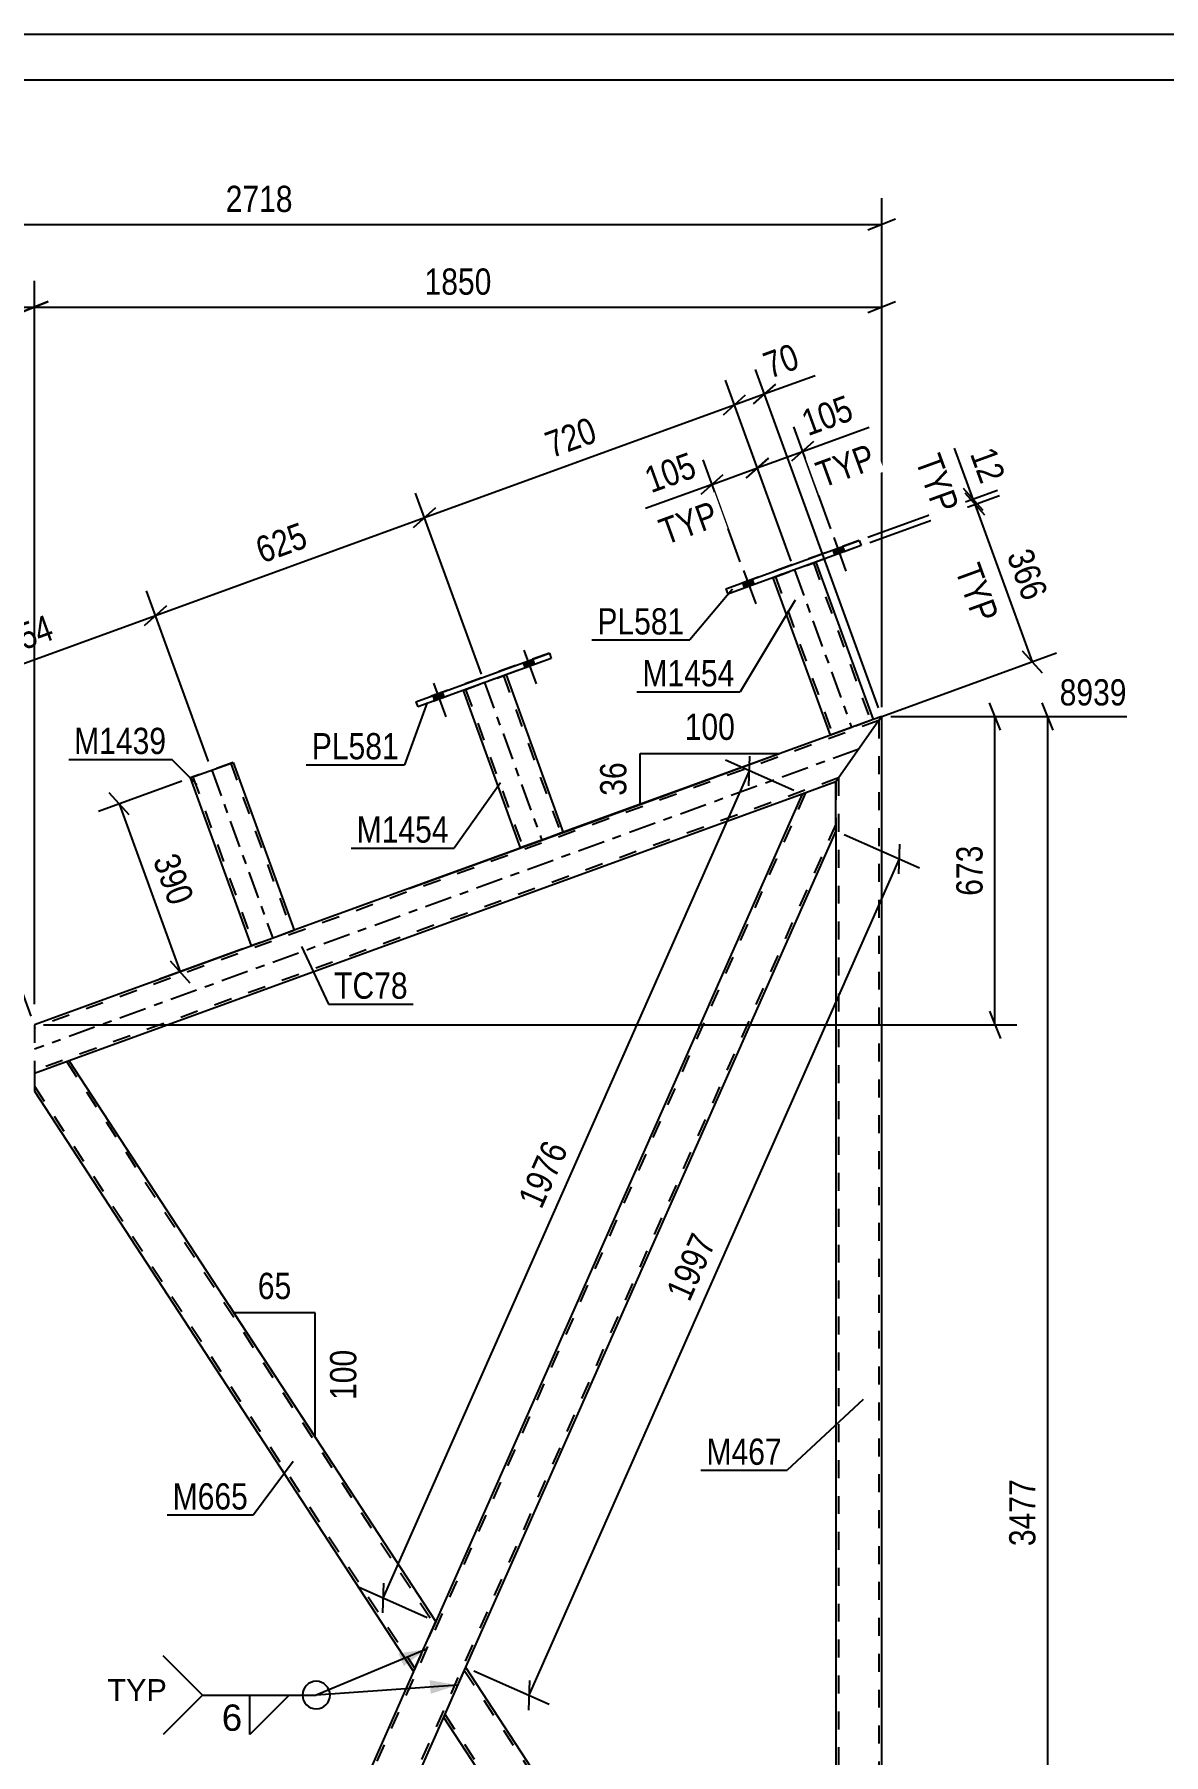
# Model space of a CAD drawing. Header units: millimetres. Extents: x 0 to 841, y 0 to 594.
# Drawn here: x 283.9 to 407.1, y 406.2 to 594 of the extents above; entities that cross this region are included whole.
import ezdxf

# ---------------------------------------------------------------- set-up
doc = ezdxf.new("R2010")
doc.units = ezdxf.units.MM
doc.linetypes.add('DXK_LINE_DOT2', pattern=[3.9198, 1.9599, -1.9599])
doc.linetypes.add('DXK_LINE_DOT3', pattern=[5.9187, 2.979, -0.9799, 0.9799, -0.9799])
doc.styles.add('Arial', font='ARIAL.TTF', dxfattribs={"height": 0.2})
doc.styles.add('Arial Narrow', font='ARIALN.TTF', dxfattribs={"height": 0.2})

# ---------------------------------------------------------------- blocks, each defined once
blk = doc.blocks.new('Unknown-682043673-6781')
at = {"color": 5, "linetype": 'Continuous'}
for p, q in [((841, 594), (0, 594)), ((836, 589), (5, 589))]:
    blk.add_line(p, q, dxfattribs=at)
blk = doc.blocks.new('Part-682043673-1255 - 1164')
at = {"color": 2, "linetype": 'Continuous'}
for p, q in [((330.93, 415.73), (328.51, 410.28)), ((330.93, 415.73), (371.36, 353.84)), ((328.51, 410.28), (368.06, 349.75)), ((371.36, 353.84), (371.36, 351.24))]:
    blk.add_line(p, q, dxfattribs=at)
at = {"color": 7, "linetype": 'DXK_LINE_DOT2'}
for p, q in [((330.78, 415.4), (371.36, 353.29)), ((328.66, 410.6), (368.35, 349.86)), ((371.36, 353.29), (371.36, 352.75)), ((371.01, 351.6), (370.72, 351.32)), ((370.72, 351.32), (371.15, 350.88)), ((371.36, 351.24), (371.01, 351.6)), ((371.15, 350.88), (368.06, 349.75))]:
    blk.add_line(p, q, dxfattribs=at)
blk = doc.blocks.new('Part-682043673-1252 - 1164')
at = {"color": 7, "linetype": 'DXK_LINE_DOT2'}
for p, q in [((376.06, 519.1), (283.86, 485.54)), ((375.43, 519.19), (373.11, 518.34)), ((376.18, 519.28), (376.36, 519.53)), ((371.66, 512.81), (283.86, 480.86)), ((371.36, 512.39), (367.66, 511.04)), ((341.6, 506.88), (339.28, 506.03)), ((312.23, 496.19), (308.1, 494.68)), ((283.86, 485.86), (283.86, 480.54)), ((287.67, 481.93), (283.86, 480.54))]:
    blk.add_line(p, q, dxfattribs=at)
at = {"color": 2, "linetype": 'Continuous'}
for p, q in [((375.76, 518.67), (371.36, 512.39)), ((376.36, 519.53), (375.43, 519.19)), ((376.18, 519.28), (375.76, 518.67)), ((376.36, 519.53), (376.18, 519.28)), ((373.11, 518.34), (341.6, 506.88)), ((367.66, 511.04), (287.67, 481.93)), ((339.28, 506.03), (312.23, 496.19)), ((308.1, 494.68), (283.86, 485.86))]:
    blk.add_line(p, q, dxfattribs=at)
at = {"color": 7, "linetype": 'DXK_LINE_DOT3'}
blk.add_line((373.86, 515.96), (283.86, 483.2), dxfattribs=at)
blk = doc.blocks.new('Part-682043673-1257 - 1164')
at = {"color": 7, "linetype": 'DXK_LINE_DOT2'}
for p, q in [((368.05, 511.18), (283.86, 321.03)), ((371.36, 507.78), (288.58, 320.82)), ((327.67, 420.71), (325.25, 415.27)), ((330.93, 415.73), (328.51, 410.28))]:
    blk.add_line(p, q, dxfattribs=at)
at = {"color": 2, "linetype": 'Continuous'}
for p, q in [((367.66, 511.04), (327.67, 420.71)), ((371.36, 512.39), (367.66, 511.04)), ((371.36, 507.04), (371.36, 512.39)), ((371.36, 507.04), (330.93, 415.73)), ((325.25, 415.27), (283.86, 321.77)), ((328.51, 410.28), (288.97, 320.96))]:
    blk.add_line(p, q, dxfattribs=at)
blk = doc.blocks.new('Bolt-682043673-49512 - 1164')
at = {"linetype": 'Continuous'}
for points in [[(372.07, 538.08), (371.04, 537.7), (371.25, 537.14), (372.28, 537.52)], [(362.21, 534.49), (361.17, 534.11), (361.38, 533.55), (362.41, 533.93)]]:
    blk.add_hatch(color=1, dxfattribs=at).paths.add_polyline_path(points)
at = {"color": 1, "linetype": 'Continuous'}
for p, q in [((371.13, 539.07), (372.46, 535.4)), ((371.04, 537.7), (371.25, 537.14)), ((372.07, 538.08), (372.28, 537.52)), ((361.26, 535.48), (362.6, 531.81)), ((361.17, 534.11), (361.38, 533.55)), ((362.21, 534.49), (362.41, 533.93))]:
    blk.add_line(p, q, dxfattribs=at)
blk = doc.blocks.new('Part-682043673-1286 - 1164')
at = {"color": 2, "linetype": 'Continuous'}
for p, q in [((287.67, 481.93), (283.86, 480.54)), ((327.67, 420.71), (287.67, 481.93)), ((283.86, 478.63), (325.25, 415.27)), ((325.25, 415.27), (327.67, 420.71))]:
    blk.add_line(p, q, dxfattribs=at)
at = {"color": 7, "linetype": 'DXK_LINE_DOT2'}
for p, q in [((287.39, 481.82), (327.52, 420.39)), ((283.86, 480.54), (283.86, 478.63)), ((283.86, 479.18), (325.4, 415.59))]:
    blk.add_line(p, q, dxfattribs=at)
blk = doc.blocks.new('Part-682043673-1317 - 1164')
at = {"color": 2, "linetype": 'Continuous'}
for p, q in [((375.76, 518.67), (371.36, 512.39)), ((376.36, 519.53), (375.76, 518.67)), ((376.36, 346.04), (376.36, 519.53)), ((371.36, 507.04), (371.36, 353.84))]:
    blk.add_line(p, q, dxfattribs=at)
at = {"color": 7, "linetype": 'DXK_LINE_DOT2'}
for p, q in [((376.06, 519.1), (376.06, 346.35)), ((376.18, 519.28), (376.36, 519.53)), ((371.66, 512.81), (371.66, 350.93)), ((371.36, 512.39), (371.36, 507.04)), ((371.36, 353.84), (371.36, 351.24)), ((371.36, 351.24), (376.36, 346.04))]:
    blk.add_line(p, q, dxfattribs=at)
blk = doc.blocks.new('Part-682043673-49505 - 1164')
at = {"color": 2, "linetype": 'Continuous'}
for p, q in [((325.51, 521.13), (340.08, 526.44)), ((340.08, 526.44), (340.08, 526.44)), ((340.08, 526.44), (340.28, 525.87)), ((340.28, 525.87), (325.72, 520.57)), ((325.51, 521.13), (325.51, 521.13)), ((325.51, 521.13), (325.72, 520.57))]:
    blk.add_line(p, q, dxfattribs=at)
at = {"color": 7, "linetype": 'DXK_LINE_DOT2'}
for p, q in [((340.08, 526.44), (325.51, 521.13)), ((340.28, 525.87), (325.72, 520.57))]:
    blk.add_line(p, q, dxfattribs=at)
blk = doc.blocks.new('Part-682043673-49504 - 1164')
at = {"color": 7, "linetype": 'DXK_LINE_DOT2'}
for p, q in [((330.65, 522.37), (335.35, 524.08)), ((335.35, 524.08), (330.65, 522.37)), ((335.35, 524.08), (335.35, 524.08)), ((330.65, 522.37), (330.65, 522.37)), ((330.65, 522.37), (330.65, 522.37)), ((330.65, 522.37), (330.65, 522.37)), ((330.93, 522.47), (330.93, 522.47)), ((330.93, 522.47), (337.18, 505.27)), ((335.07, 523.97), (335.07, 523.97)), ((335.07, 523.97), (341.32, 506.77)), ((341.6, 506.87), (336.9, 505.17)), ((341.29, 506.76), (341.25, 506.75)), ((336.9, 505.17), (336.9, 505.17))]:
    blk.add_line(p, q, dxfattribs=at)
at = {"color": 2, "linetype": 'Continuous'}
for p, q in [((335.35, 524.08), (341.6, 506.87)), ((330.65, 522.37), (336.9, 505.17)), ((341.6, 506.87), (336.9, 505.17))]:
    blk.add_line(p, q, dxfattribs=at)
at = {"color": 7, "linetype": 'DXK_LINE_DOT3'}
blk.add_line((333, 523.22), (339.25, 506.02), dxfattribs=at)
blk = doc.blocks.new('Part-682043673-49506 - 1164')
at = {"color": 7, "linetype": 'DXK_LINE_DOT2'}
for p, q in [((364.48, 534.68), (369.18, 536.39)), ((369.18, 536.39), (364.48, 534.68)), ((368.9, 536.29), (368.9, 536.29)), ((368.9, 536.29), (375.14, 519.08)), ((369.18, 536.39), (369.18, 536.39)), ((364.48, 534.68), (364.48, 534.68)), ((364.48, 534.68), (364.48, 534.68)), ((364.48, 534.68), (364.48, 534.68)), ((364.76, 534.78), (364.76, 534.78)), ((364.76, 534.78), (371.01, 517.58)), ((375.43, 519.19), (370.73, 517.48)), ((375.12, 519.08), (375.08, 519.06)), ((370.73, 517.48), (370.73, 517.48))]:
    blk.add_line(p, q, dxfattribs=at)
at = {"color": 7, "linetype": 'DXK_LINE_DOT3'}
blk.add_line((366.83, 535.54), (373.08, 518.33), dxfattribs=at)
at = {"color": 2, "linetype": 'Continuous'}
for p, q in [((369.18, 536.39), (375.43, 519.19)), ((364.48, 534.68), (370.73, 517.48)), ((375.43, 519.19), (370.73, 517.48))]:
    blk.add_line(p, q, dxfattribs=at)
blk = doc.blocks.new('Part-682043673-49507 - 1164')
at = {"color": 2, "linetype": 'Continuous'}
for p, q in [((359.34, 533.45), (373.91, 538.75)), ((374.11, 538.18), (359.55, 532.88)), ((373.91, 538.75), (373.91, 538.75)), ((373.91, 538.75), (374.11, 538.18)), ((359.34, 533.45), (359.34, 533.45)), ((359.34, 533.45), (359.55, 532.88))]:
    blk.add_line(p, q, dxfattribs=at)
at = {"color": 7, "linetype": 'DXK_LINE_DOT2'}
for p, q in [((373.91, 538.75), (359.34, 533.45)), ((374.11, 538.18), (359.55, 532.88))]:
    blk.add_line(p, q, dxfattribs=at)
blk = doc.blocks.new('Part-682043673-49508 - 1164')
at = {"color": 2, "linetype": 'Continuous'}
for p, q in [((300.87, 512.81), (305.57, 514.51)), ((300.87, 512.81), (300.87, 512.81)), ((300.87, 512.81), (307.53, 494.48)), ((305.57, 514.51), (305.57, 514.51)), ((305.57, 514.51), (312.23, 496.19)), ((307.53, 494.48), (312.23, 496.19))]:
    blk.add_line(p, q, dxfattribs=at)
at = {"color": 7, "linetype": 'DXK_LINE_DOT2'}
for p, q in [((305.57, 514.51), (300.87, 512.81)), ((301.16, 512.91), (301.16, 512.91)), ((301.16, 512.91), (307.81, 494.58)), ((305.29, 514.41), (305.29, 514.41)), ((305.29, 514.41), (311.95, 496.08)), ((312.23, 496.19), (307.53, 494.48)), ((311.93, 496.08), (311.88, 496.06))]:
    blk.add_line(p, q, dxfattribs=at)
at = {"color": 7, "linetype": 'DXK_LINE_DOT3'}
blk.add_line((303.22, 513.66), (309.88, 495.33), dxfattribs=at)
blk = doc.blocks.new('Bolt-682043673-49509 - 1164')
at = {"linetype": 'Continuous'}
for points in [[(338.25, 525.77), (337.21, 525.39), (337.42, 524.83), (338.45, 525.2)], [(328.38, 522.18), (327.35, 521.8), (327.55, 521.24), (328.58, 521.61)]]:
    blk.add_hatch(color=1, dxfattribs=at).paths.add_polyline_path(points)
at = {"color": 1, "linetype": 'Continuous'}
for p, q in [((337.3, 526.75), (338.64, 523.09)), ((337.21, 525.39), (337.42, 524.83)), ((338.25, 525.77), (338.45, 525.2)), ((327.44, 523.16), (328.77, 519.5)), ((328.38, 522.18), (328.58, 521.61)), ((327.35, 521.8), (327.55, 521.24))]:
    blk.add_line(p, q, dxfattribs=at)
blk = doc.blocks.new('Bolt-682043673-49510 - 1164')
at = {"linetype": 'Continuous'}
for points in [[(338.25, 525.77), (337.21, 525.39), (337.42, 524.83), (338.45, 525.2)], [(328.38, 522.18), (327.35, 521.8), (327.55, 521.24), (328.58, 521.61)]]:
    blk.add_hatch(color=1, dxfattribs=at).paths.add_polyline_path(points)
at = {"color": 1, "linetype": 'Continuous'}
for p, q in [((337.3, 526.75), (338.64, 523.09)), ((337.21, 525.39), (337.42, 524.83)), ((338.25, 525.77), (338.45, 525.2)), ((327.44, 523.16), (328.77, 519.5)), ((328.38, 522.18), (328.58, 521.61)), ((327.35, 521.8), (327.55, 521.24))]:
    blk.add_line(p, q, dxfattribs=at)
blk = doc.blocks.new('Bolt-682043673-49511 - 1164')
at = {"linetype": 'Continuous'}
for points in [[(372.07, 538.08), (371.04, 537.7), (371.25, 537.14), (372.28, 537.52)], [(362.21, 534.49), (361.17, 534.11), (361.38, 533.55), (362.41, 533.93)]]:
    blk.add_hatch(color=1, dxfattribs=at).paths.add_polyline_path(points)
at = {"color": 1, "linetype": 'Continuous'}
for p, q in [((371.13, 539.07), (372.46, 535.4)), ((371.04, 537.7), (371.25, 537.14)), ((372.07, 538.08), (372.28, 537.52)), ((361.26, 535.48), (362.6, 531.81)), ((361.17, 534.11), (361.38, 533.55)), ((362.21, 534.49), (362.41, 533.93))]:
    blk.add_line(p, q, dxfattribs=at)
blk = doc.blocks.new('StraightDimension-682043673-53790 - 1164')
at = {"color": 7, "linetype": 'Continuous'}
for p, q in [((295.87, 529.47), (298.28, 531.62)), ((302.88, 514.6), (296.1, 533.23)), ((271.04, 521.07), (297.08, 530.55)), ((272.25, 522.15), (269.84, 519.99)), ((283.52, 486.8), (270.07, 523.75))]:
    blk.add_line(p, q, dxfattribs=at)
at = {"color": 0}
blk.add_wipeout([(286.94, 527.66), (285.51, 531.6), (279.23, 529.32), (280.66, 525.37)], dxfattribs=at)
at = {"color": 3, "style": 'Arial Narrow'}
blk.add_text('554', height=2.863, rotation=20.002, dxfattribs=at).set_placement((281.02, 526.14))
blk = doc.blocks.new('StraightDimension-682043673-53788 - 1164')
at = {"color": 7, "linetype": 'Continuous'}
for p, q in [((366.49, 536.47), (359.3, 556.23)), ((359.07, 552.47), (361.48, 554.63)), ((326.44, 541.24), (360.27, 553.55)), ((332.66, 524.16), (325.47, 543.91)), ((327.65, 542.31), (325.24, 540.16))]:
    blk.add_line(p, q, dxfattribs=at)
at = {"color": 0}
blk.add_wipeout([(346.24, 549.24), (344.81, 553.19), (338.52, 550.9), (339.96, 546.95)], dxfattribs=at)
at = {"color": 3, "style": 'Arial Narrow'}
blk.add_text('720', height=2.863, rotation=20.002, dxfattribs=at).set_placement((340.32, 547.72))
blk = doc.blocks.new('StraightDimension-682043673-41443 - 1164')
at = {"color": 7, "linetype": 'Continuous'}
for p, q in [((395.09, 518.03), (393.89, 521.03)), ((377.36, 519.53), (403.11, 519.53)), ((394.49, 345.67), (394.49, 519.53)), ((377.15, 345.67), (403.11, 345.67)), ((393.89, 347.17), (395.09, 344.17))]:
    blk.add_line(p, q, dxfattribs=at)
at = {"color": 0, "linetype": 'Continuous'}
blk.add_wipeout([(403.71, 520.13), (403.71, 524.33), (395.19, 524.33), (395.19, 520.13)], dxfattribs=at)
at = {"color": 0}
blk.add_wipeout([(393.74, 436.86), (389.54, 436.86), (389.54, 428.34), (393.74, 428.34)], dxfattribs=at)
at = {"color": 3, "linetype": 'Continuous', "style": 'Arial Narrow'}
blk.add_text('8939', height=2.863, dxfattribs=at).set_placement((395.79, 520.73))
at = {"color": 3, "style": 'Arial Narrow'}
blk.add_text('3477', height=2.863, rotation=90.0002, dxfattribs=at).set_placement((393.14, 428.94))
blk = doc.blocks.new('StraightDimension-682043673-41262 - 1164')
at = {"color": 7, "linetype": 'Continuous'}
for p, q in [((389.32, 518.03), (388.12, 521.03)), ((377.36, 519.53), (391.12, 519.53)), ((388.72, 485.86), (388.72, 519.53)), ((388.12, 487.36), (389.32, 484.36)), ((284.86, 485.86), (391.12, 485.86))]:
    blk.add_line(p, q, dxfattribs=at)
at = {"color": 0}
blk.add_wipeout([(387.97, 506.04), (383.77, 506.04), (383.77, 499.35), (387.97, 499.35)], dxfattribs=at)
at = {"color": 3, "style": 'Arial Narrow'}
blk.add_text('673', height=2.863, rotation=90.0002, dxfattribs=at).set_placement((387.37, 499.95))
blk = doc.blocks.new('StraightDimension-682043673-41288 - 1164')
at = {"color": 7, "linetype": 'Continuous'}
for p, q in [((366.75, 511.45), (359.3, 514.74)), ((361.85, 511.97), (361.97, 515.2)), ((321.92, 423.26), (361.91, 513.59)), ((321.97, 424.88), (321.86, 421.65)), ((326.75, 421.12), (319.31, 424.41))]:
    blk.add_line(p, q, dxfattribs=at)
at = {"color": 0}
blk.add_wipeout([(342.95, 472.62), (339.11, 474.32), (335.66, 466.54), (339.5, 464.84)], dxfattribs=at)
at = {"color": 3, "style": 'Arial Narrow'}
blk.add_text('1976', height=2.863, rotation=66.1193, dxfattribs=at).set_placement((339.2, 465.63))
blk = doc.blocks.new('StraightDimension-682043673-41311 - 1164')
at = {"color": 7, "linetype": 'Continuous'}
for p, q in [((372.27, 506.63), (380.49, 503)), ((378.24, 502.35), (378.35, 505.58)), ((337.86, 412.65), (378.29, 503.97)), ((331.84, 415.32), (340.06, 411.68)), ((337.92, 414.27), (337.81, 411.04))]:
    blk.add_line(p, q, dxfattribs=at)
at = {"color": 0}
blk.add_wipeout([(359.12, 462.51), (355.28, 464.21), (351.83, 456.42), (355.67, 454.72)], dxfattribs=at)
at = {"color": 3, "style": 'Arial Narrow'}
blk.add_text('1997', height=2.863, rotation=66.1193, dxfattribs=at).set_placement((355.36, 455.51))
blk = doc.blocks.new('AngleDimension-682043673-41332 - 1164')
at = {"color": 7, "linetype": 'Continuous'}
for p, q in [((305.16, 455.17), (305.64, 454.42)), ((314.5, 454.42), (305.64, 454.42)), ((314.5, 440.86), (305.64, 454.42)), ((314.5, 440.86), (314.5, 454.42))]:
    blk.add_line(p, q, dxfattribs=at)
at = {"color": 0}
for points in [[(312.5, 455.32), (312.5, 459.52), (307.65, 459.52), (307.65, 455.32)], [(319.6, 450.99), (315.4, 450.99), (315.4, 444.3), (319.6, 444.3)]]:
    blk.add_wipeout(points, dxfattribs=at)
at = {"color": 3, "style": 'Arial Narrow'}
blk.add_text('65', height=2.863, dxfattribs=at).set_placement((308.25, 455.92))
blk.add_text('100', height=2.863, rotation=90.0002, dxfattribs=at).set_placement((319, 444.9))
blk = doc.blocks.new('AngleDimension-682043673-41391 - 1164')
at = {"color": 7, "linetype": 'Continuous'}
for p, q in [((349.98, 515.47), (365.21, 515.47)), ((349.98, 509.93), (365.21, 515.47)), ((349.98, 509.93), (349.98, 515.47)), ((324.77, 500.75), (349.98, 509.93))]:
    blk.add_line(p, q, dxfattribs=at)
at = {"color": 0}
for points in [[(360.94, 516.37), (360.94, 520.57), (354.25, 520.57), (354.25, 516.37)], [(349.08, 515.13), (344.88, 515.13), (344.88, 510.27), (349.08, 510.27)]]:
    blk.add_wipeout(points, dxfattribs=at)
at = {"color": 3, "style": 'Arial Narrow'}
blk.add_text('100', height=2.863, dxfattribs=at).set_placement((354.85, 516.97))
blk.add_text('36', height=2.863, rotation=90.0002, dxfattribs=at).set_placement((348.48, 510.87))
blk = doc.blocks.new('StraightDimension-682043673-47209 - 1164')
at = {"color": 7, "linetype": 'Continuous'}
for p, q in [((240.44, 493.56), (240.44, 576.11)), ((376.36, 520.53), (376.36, 576.11)), ((241.94, 573.86), (238.94, 572.66)), ((240.44, 573.26), (376.36, 573.26)), ((374.86, 572.66), (377.86, 573.86))]:
    blk.add_line(p, q, dxfattribs=at)
at = {"color": 0}
blk.add_wipeout([(312.65, 574.01), (312.65, 578.21), (304.14, 578.21), (304.14, 574.01)], dxfattribs=at)
at = {"color": 3, "style": 'Arial Narrow'}
blk.add_text('2718', height=2.863, dxfattribs=at).set_placement((304.74, 574.61))
blk = doc.blocks.new('StraightDimension-682043673-49197 - 1164')
at = {"color": 7, "linetype": 'Continuous'}
for p, q in [((283.86, 488.11), (283.86, 567.08)), ((376.36, 520.53), (376.36, 567.08)), ((285.36, 564.83), (282.36, 563.63)), ((283.86, 564.23), (376.36, 564.23)), ((374.86, 563.63), (377.86, 564.83))]:
    blk.add_line(p, q, dxfattribs=at)
at = {"color": 0}
blk.add_wipeout([(334.36, 564.98), (334.36, 569.18), (325.85, 569.18), (325.85, 564.98)], dxfattribs=at)
at = {"color": 3, "style": 'Arial Narrow'}
blk.add_text('1850', height=2.863, dxfattribs=at).set_placement((326.45, 565.58))
blk = doc.blocks.new('StraightDimension-682043673-49198 - 1164')
at = {"color": 7, "linetype": 'Continuous'}
for p, q in [((258.86, 488.11), (258.86, 567.08)), ((283.86, 488.11), (283.86, 567.08)), ((260.36, 564.83), (257.36, 563.63)), ((258.86, 564.23), (283.86, 564.23)), ((282.36, 563.63), (285.36, 564.83))]:
    blk.add_line(p, q, dxfattribs=at)
at = {"color": 0}
blk.add_wipeout([(274.7, 564.98), (274.7, 569.18), (268.02, 569.18), (268.02, 564.98)], dxfattribs=at)
at = {"color": 3, "style": 'Arial Narrow'}
blk.add_text('500', height=2.863, dxfattribs=at).set_placement((268.62, 565.58))
blk = doc.blocks.new('StraightDimension-682043673-53698 - 1164')
at = {"color": 7, "linetype": 'Continuous'}
for p, q in [((299.94, 512.47), (290.85, 509.17)), ((294.19, 508.78), (292.03, 511.19)), ((293.11, 509.99), (299.77, 491.66)), ((306.6, 494.14), (297.51, 490.84)), ((298.69, 492.86), (300.84, 490.45))]:
    blk.add_line(p, q, dxfattribs=at)
at = {"color": 0}
blk.add_wipeout([(298.28, 497.94), (302.23, 499.37), (299.95, 505.65), (296, 504.22)], dxfattribs=at)
at = {"color": 3, "style": 'Arial Narrow'}
blk.add_text('390', height=2.863, rotation=-70.0384, dxfattribs=at).set_placement((296.77, 503.86))
blk = doc.blocks.new('StraightDimension-682043673-53787 - 1164')
at = {"color": 7, "linetype": 'Continuous'}
for p, q in [((366.49, 536.47), (359.3, 556.23)), ((376.01, 520.47), (362.57, 557.42)), ((359.07, 552.47), (361.48, 554.63)), ((360.27, 553.55), (363.54, 554.74)), ((364.75, 555.81), (362.34, 553.66))]:
    blk.add_line(p, q, dxfattribs=at)
at = {"color": 0}
blk.add_wipeout([(368.34, 557.28), (366.9, 561.23), (362.34, 559.57), (363.78, 555.62)], dxfattribs=at)
at = {"color": 7, "linetype": 'Continuous'}
blk.add_line((363.54, 554.74), (369.09, 556.76), dxfattribs=at)
blk.add_line((363.54, 554.74), (369.09, 556.76), dxfattribs=at)
at = {"color": 3, "style": 'Arial Narrow'}
blk.add_text('70', height=2.863, rotation=20.002, dxfattribs=at).set_placement((364.14, 556.39))
blk = doc.blocks.new('StraightDimension-682043673-53789 - 1164')
at = {"color": 7, "linetype": 'Continuous'}
for p, q in [((332.66, 524.16), (325.47, 543.91)), ((297.08, 530.55), (326.44, 541.24)), ((325.24, 540.16), (327.65, 542.31)), ((298.28, 531.62), (295.87, 529.47)), ((302.88, 514.6), (296.1, 533.23))]:
    blk.add_line(p, q, dxfattribs=at)
at = {"color": 0}
blk.add_wipeout([(314.65, 537.74), (313.21, 541.69), (306.93, 539.4), (308.36, 535.45)], dxfattribs=at)
at = {"color": 3, "style": 'Arial Narrow'}
blk.add_text('625', height=2.863, rotation=20.002, dxfattribs=at).set_placement((308.72, 536.22))
blk = doc.blocks.new('StraightDimension-682043673-53845 - 1164')
at = {"color": 7, "linetype": 'Continuous'}
for p, q in [((375.05, 538.53), (389.21, 543.67)), ((387.61, 541.49), (385.46, 543.9)), ((386.53, 542.7), (392.78, 525.49)), ((376.37, 519.53), (395.46, 526.46)), ((391.71, 526.7), (393.86, 524.29))]:
    blk.add_line(p, q, dxfattribs=at)
at = {"color": 0}
blk.add_wipeout([(391.51, 531.21), (395.45, 532.64), (393.17, 538.92), (389.22, 537.49)], dxfattribs=at)
at = {"color": 0, "linetype": 'Continuous'}
blk.add_wipeout([(386.16, 528.78), (390.1, 530.21), (387.51, 537.35), (383.56, 535.91)], dxfattribs=at)
at = {"color": 3, "style": 'Arial Narrow'}
blk.add_text('366', height=2.863, rotation=-70.0384, dxfattribs=at).set_placement((389.99, 537.13))
at = {"color": 3, "linetype": 'Continuous', "style": 'Arial Narrow'}
blk.add_text('TYP', height=2.863, rotation=-70.0384, dxfattribs=at).set_placement((384.33, 535.55))
blk = doc.blocks.new('StraightDimension-682043673-53846 - 1164')
at = {"color": 7, "linetype": 'Continuous'}
for p, q in [((374.85, 539.09), (389.01, 544.23)), ((375.05, 538.53), (389.21, 543.67)), ((385.25, 544.47), (387.41, 542.05)), ((387.61, 541.49), (385.46, 543.9)), ((386.33, 543.26), (386.53, 542.7))]:
    blk.add_line(p, q, dxfattribs=at)
at = {"color": 0}
blk.add_wipeout([(386.86, 544.01), (390.8, 545.44), (389.15, 550.01), (385.2, 548.57)], dxfattribs=at)
at = {"color": 7, "linetype": 'Continuous'}
blk.add_line((386.33, 543.26), (384.31, 548.81), dxfattribs=at)
at = {"color": 0, "linetype": 'Continuous'}
blk.add_wipeout([(381.82, 540.72), (385.77, 542.16), (383.18, 549.29), (379.23, 547.86)], dxfattribs=at)
at = {"color": 7, "linetype": 'Continuous'}
blk.add_line((386.33, 543.26), (384.31, 548.81), dxfattribs=at)
at = {"color": 3, "style": 'Arial Narrow'}
blk.add_text('12', height=2.863, rotation=-70.0384, dxfattribs=at).set_placement((385.97, 548.21))
at = {"color": 3, "linetype": 'Continuous', "style": 'Arial Narrow'}
blk.add_text('TYP', height=2.863, rotation=-70.0384, dxfattribs=at).set_placement((380, 547.5))
blk = doc.blocks.new('StraightDimension-682043673-53865 - 1164')
at = {"color": 7, "linetype": 'Continuous'}
for p, q in [((370.79, 540.01), (366.75, 551.14)), ((366.49, 536.48), (361.81, 549.35)), ((362.78, 546.67), (367.72, 548.46)), ((368.92, 549.54), (366.51, 547.39)), ((361.58, 545.6), (363.99, 547.75))]:
    blk.add_line(p, q, dxfattribs=at)
at = {"color": 0}
blk.add_wipeout([(374.24, 551.63), (372.8, 555.58), (366.52, 553.29), (367.96, 549.35)], dxfattribs=at)
at = {"color": 7, "linetype": 'Continuous'}
blk.add_line((367.72, 548.46), (374.99, 551.1), dxfattribs=at)
at = {"color": 0, "linetype": 'Continuous'}
blk.add_wipeout([(376.66, 546.29), (375.23, 550.24), (368.09, 547.65), (369.53, 543.7)], dxfattribs=at)
at = {"color": 7, "linetype": 'Continuous'}
blk.add_line((367.72, 548.46), (374.99, 551.1), dxfattribs=at)
at = {"color": 3, "style": 'Arial Narrow'}
blk.add_text('105', height=2.863, rotation=19.9618, dxfattribs=at).set_placement((368.31, 550.12))
at = {"color": 3, "linetype": 'Continuous', "style": 'Arial Narrow'}
blk.add_text('TYP', height=2.863, rotation=19.9618, dxfattribs=at).set_placement((369.89, 544.47))
blk = doc.blocks.new('StraightDimension-682043673-53866 - 1164')
at = {"color": 7, "linetype": 'Continuous'}
for p, q in [((366.49, 536.48), (361.81, 549.35)), ((360.92, 536.42), (356.88, 547.55)), ((357.85, 544.87), (362.79, 546.67)), ((363.99, 547.74), (361.58, 545.59)), ((356.65, 543.8), (359.06, 545.95))]:
    blk.add_line(p, q, dxfattribs=at)
at = {"color": 0}
blk.add_wipeout([(357.1, 545.4), (355.67, 549.35), (349.38, 547.07), (350.82, 543.12)], dxfattribs=at)
at = {"color": 7, "linetype": 'Continuous'}
blk.add_line((357.85, 544.87), (350.58, 542.23), dxfattribs=at)
at = {"color": 0, "linetype": 'Continuous'}
blk.add_wipeout([(359.53, 540.05), (358.1, 544), (350.96, 541.41), (352.4, 537.46)], dxfattribs=at)
at = {"color": 7, "linetype": 'Continuous'}
blk.add_line((357.85, 544.87), (350.58, 542.23), dxfattribs=at)
at = {"color": 3, "style": 'Arial Narrow'}
blk.add_text('105', height=2.863, rotation=19.9618, dxfattribs=at).set_placement((351.18, 543.89))
at = {"color": 3, "linetype": 'Continuous', "style": 'Arial Narrow'}
blk.add_text('TYP', height=2.863, rotation=19.9618, dxfattribs=at).set_placement((352.75, 538.23))
blk = doc.blocks.new('Mark-682043673-49608 - 1164')
at = {"color": 0}
blk.add_wipeout([(329.09, 505.75), (329.09, 508.75), (319.04, 508.75), (319.04, 505.75)], dxfattribs=at)
blk.add_wipeout([(329.09, 505.75), (329.09, 508.75), (319.04, 508.75), (319.04, 505.75)], dxfattribs=at)
at = {"color": 30, "linetype": 'Continuous'}
for p in [(334.76, 512.27), (318.44, 505.15)]:
    blk.add_line(p, (329.69, 505.15), dxfattribs=at)
at = {"color": 3, "style": 'Arial Narrow'}
blk.add_text('M1454', height=2.863, dxfattribs=at).set_placement((319.04, 505.75))
blk = doc.blocks.new('Mark-682043673-49602 - 1164')
at = {"color": 0}
blk.add_wipeout([(323.65, 514.85), (323.65, 517.85), (314.14, 517.85), (314.14, 514.85)], dxfattribs=at)
blk.add_wipeout([(323.65, 514.85), (323.65, 517.85), (314.14, 517.85), (314.14, 514.85)], dxfattribs=at)
at = {"color": 30, "linetype": 'Continuous'}
for p in [(326.74, 521.06), (313.54, 514.25)]:
    blk.add_line(p, (324.25, 514.25), dxfattribs=at)
at = {"color": 3, "style": 'Arial Narrow'}
blk.add_text('PL581', height=2.863, dxfattribs=at).set_placement((314.14, 514.85))
blk = doc.blocks.new('Mark-682043673-11454 - 1164')
at = {"color": 0}
blk.add_wipeout([(324.61, 488.71), (324.61, 491.71), (316.58, 491.71), (316.58, 488.71)], dxfattribs=at)
blk.add_wipeout([(324.61, 488.71), (324.61, 491.71), (316.58, 491.71), (316.58, 488.71)], dxfattribs=at)
at = {"color": 30, "linetype": 'Continuous'}
for p, q in [((313.01, 494.4), (315.98, 488.11)), ((315.98, 488.11), (325.21, 488.11))]:
    blk.add_line(p, q, dxfattribs=at)
at = {"color": 3, "style": 'Arial Narrow'}
blk.add_text('TC78', height=2.863, dxfattribs=at).set_placement((316.58, 488.71))
blk = doc.blocks.new('Mark-682043673-11478 - 1164')
at = {"color": 0}
blk.add_wipeout([(307.17, 432.94), (307.17, 435.94), (298.95, 435.94), (298.95, 432.94)], dxfattribs=at)
blk.add_wipeout([(307.17, 432.94), (307.17, 435.94), (298.95, 435.94), (298.95, 432.94)], dxfattribs=at)
at = {"color": 30, "linetype": 'Continuous'}
for p in [(312.09, 438.17), (298.35, 432.34)]:
    blk.add_line(p, (307.77, 432.34), dxfattribs=at)
at = {"color": 3, "style": 'Arial Narrow'}
blk.add_text('M665', height=2.863, dxfattribs=at).set_placement((298.95, 432.94))
blk = doc.blocks.new('Mark-682043673-11493 - 1164')
at = {"color": 0}
blk.add_wipeout([(365.45, 437.82), (365.45, 440.82), (357.23, 440.82), (357.23, 437.82)], dxfattribs=at)
blk.add_wipeout([(365.45, 437.82), (365.45, 440.82), (357.23, 440.82), (357.23, 437.82)], dxfattribs=at)
at = {"color": 30, "linetype": 'Continuous'}
for p in [(374.34, 444.96), (356.63, 437.22)]:
    blk.add_line(p, (366.05, 437.22), dxfattribs=at)
at = {"color": 3, "style": 'Arial Narrow'}
blk.add_text('M467', height=2.863, dxfattribs=at).set_placement((357.23, 437.82))
blk = doc.blocks.new('WeldMark-682043673-41992 - 1164')
at = {"linetype": 'Continuous'}
for points in [[(323.6, 417.23), (326.66, 417.69), (324.18, 415.84)], [(327.01, 414.3), (330.06, 413.77), (327.12, 412.81)]]:
    blk.add_hatch(color=30, dxfattribs=at).paths.add_polyline_path(points)
at = {"color": 3, "linetype": 'Continuous'}
for q in [(297.92, 416.97), (297.92, 408.39)]:
    blk.add_line((302.21, 412.68), q, dxfattribs=at)
at = {"color": 30, "linetype": 'Continuous'}
for p in [(326.66, 417.69), (330.06, 413.77)]:
    blk.add_line(p, (314.63, 412.68), dxfattribs=at)
at = {"color": 3, "linetype": 'Continuous'}
for start, end in [(90, 270), (270, 90)]:
    blk.add_arc((314.63, 412.68), 1.5, start, end, dxfattribs=at)
at = {"color": 0}
blk.add_wipeout([(306.73, 408.58), (306.73, 411.98), (304.11, 411.98), (304.11, 408.58)], dxfattribs=at)
at = {"color": 30, "linetype": 'Continuous'}
blk.add_line((302.21, 412.68), (314.63, 412.68), dxfattribs=at)
at = {"color": 3, "linetype": 'Continuous'}
for p, q in [((307.39, 412.68), (311.67, 412.68)), ((311.67, 412.68), (307.39, 408.39)), ((307.39, 408.39), (307.39, 412.68))]:
    blk.add_line(p, q, dxfattribs=at)
at = {"color": 3, "style": 'Arial'}
blk.add_text('6', height=2.87, dxfattribs=at).set_placement((304.31, 408.78))
at = {"color": 0, "linetype": 'Continuous'}
blk.add_wipeout([(298.31, 412.03), (298.31, 414.53), (291.83, 414.53), (291.83, 412.03)], dxfattribs=at)
blk.add_wipeout([(298.31, 412.03), (298.31, 414.53), (291.83, 414.53), (291.83, 412.03)], dxfattribs=at)
at = {"color": 3, "linetype": 'Continuous', "style": 'Arial'}
blk.add_text('TYP', height=2.388, dxfattribs=at).set_placement((291.83, 412.03))
blk = doc.blocks.new('Mark-682043673-49605 - 1164')
at = {"color": 0}
blk.add_wipeout([(354.82, 528.48), (354.82, 531.48), (345.32, 531.48), (345.32, 528.48)], dxfattribs=at)
blk.add_wipeout([(354.82, 528.48), (354.82, 531.48), (345.32, 531.48), (345.32, 528.48)], dxfattribs=at)
at = {"color": 30, "linetype": 'Continuous'}
for p in [(360.08, 533.42), (344.72, 527.88)]:
    blk.add_line(p, (355.42, 527.88), dxfattribs=at)
at = {"color": 3, "style": 'Arial Narrow'}
blk.add_text('PL581', height=2.863, dxfattribs=at).set_placement((345.32, 528.48))
blk = doc.blocks.new('Mark-682043673-49611 - 1164')
at = {"color": 0}
blk.add_wipeout([(360.3, 522.82), (360.3, 525.82), (350.24, 525.82), (350.24, 522.82)], dxfattribs=at)
blk.add_wipeout([(360.3, 522.82), (360.3, 525.82), (350.24, 525.82), (350.24, 522.82)], dxfattribs=at)
at = {"color": 30, "linetype": 'Continuous'}
for p in [(366.9, 532.21), (349.64, 522.22)]:
    blk.add_line(p, (360.9, 522.22), dxfattribs=at)
at = {"color": 3, "style": 'Arial Narrow'}
blk.add_text('M1454', height=2.863, dxfattribs=at).set_placement((350.24, 522.82))
blk = doc.blocks.new('Mark-682043673-49614 - 1164')
at = {"color": 0}
blk.add_wipeout([(298.25, 515.43), (298.25, 518.43), (288.2, 518.43), (288.2, 515.43)], dxfattribs=at)
blk.add_wipeout([(298.25, 515.43), (298.25, 518.43), (288.2, 518.43), (288.2, 515.43)], dxfattribs=at)
at = {"color": 30, "linetype": 'Continuous'}
for p in [(287.6, 514.83), (301.61, 512.06)]:
    blk.add_line(p, (298.85, 514.83), dxfattribs=at)
at = {"color": 3, "style": 'Arial Narrow'}
blk.add_text('M1439', height=2.863, dxfattribs=at).set_placement((288.2, 515.43))

msp = doc.modelspace()

# ---------------------------------------------------------------- block references
for name in ['Unknown-682043673-6781', 'Bolt-682043673-49512 - 1164', 'Bolt-682043673-49511 - 1164', 'Part-682043673-49507 - 1164', 'Part-682043673-49506 - 1164', 'Part-682043673-49505 - 1164', 'Bolt-682043673-49509 - 1164', 'Bolt-682043673-49510 - 1164', 'Part-682043673-49504 - 1164', 'Part-682043673-1252 - 1164', 'Part-682043673-1317 - 1164', 'Part-682043673-49508 - 1164', 'Part-682043673-1257 - 1164', 'Part-682043673-1286 - 1164', 'Part-682043673-1255 - 1164']:
    msp.add_blockref(name, (0, 0))

# ---------------------------------------------------------------- next in the draw order: block references
for name in ['StraightDimension-682043673-53788 - 1164', 'StraightDimension-682043673-53790 - 1164', 'StraightDimension-682043673-41443 - 1164', 'Mark-682043673-11478 - 1164', 'WeldMark-682043673-41992 - 1164']:
    msp.add_blockref(name, (0, 0))

# ---------------------------------------------------------------- next in the draw order: block references
msp.add_blockref('StraightDimension-682043673-41262 - 1164', (0, 0))

# ---------------------------------------------------------------- next in the draw order: block references
msp.add_blockref('StraightDimension-682043673-41288 - 1164', (0, 0))

# ---------------------------------------------------------------- next in the draw order: block references
for name in ['StraightDimension-682043673-41311 - 1164', 'AngleDimension-682043673-41332 - 1164']:
    msp.add_blockref(name, (0, 0))

# ---------------------------------------------------------------- next in the draw order: block references
for name in ['AngleDimension-682043673-41391 - 1164', 'Mark-682043673-11493 - 1164']:
    msp.add_blockref(name, (0, 0))

# ---------------------------------------------------------------- next in the draw order: block references
msp.add_blockref('StraightDimension-682043673-47209 - 1164', (0, 0))

# ---------------------------------------------------------------- next in the draw order: block references
msp.add_blockref('StraightDimension-682043673-49197 - 1164', (0, 0))

# ---------------------------------------------------------------- next in the draw order: block references
for name in ['StraightDimension-682043673-49198 - 1164', 'StraightDimension-682043673-53787 - 1164', 'StraightDimension-682043673-53789 - 1164', 'StraightDimension-682043673-53698 - 1164', 'Mark-682043673-49608 - 1164', 'Mark-682043673-11454 - 1164']:
    msp.add_blockref(name, (0, 0))

# ---------------------------------------------------------------- next in the draw order: block references
for name in ['StraightDimension-682043673-53845 - 1164', 'Mark-682043673-49605 - 1164', 'Mark-682043673-49602 - 1164', 'Mark-682043673-49614 - 1164']:
    msp.add_blockref(name, (0, 0))

# ---------------------------------------------------------------- next in the draw order: block references
for name in ['StraightDimension-682043673-53846 - 1164', 'Mark-682043673-49611 - 1164']:
    msp.add_blockref(name, (0, 0))

# ---------------------------------------------------------------- next in the draw order: block references
msp.add_blockref('StraightDimension-682043673-53865 - 1164', (0, 0))

# ---------------------------------------------------------------- next in the draw order: block references
msp.add_blockref('StraightDimension-682043673-53866 - 1164', (0, 0))

doc.saveas('drawing.dxf')
